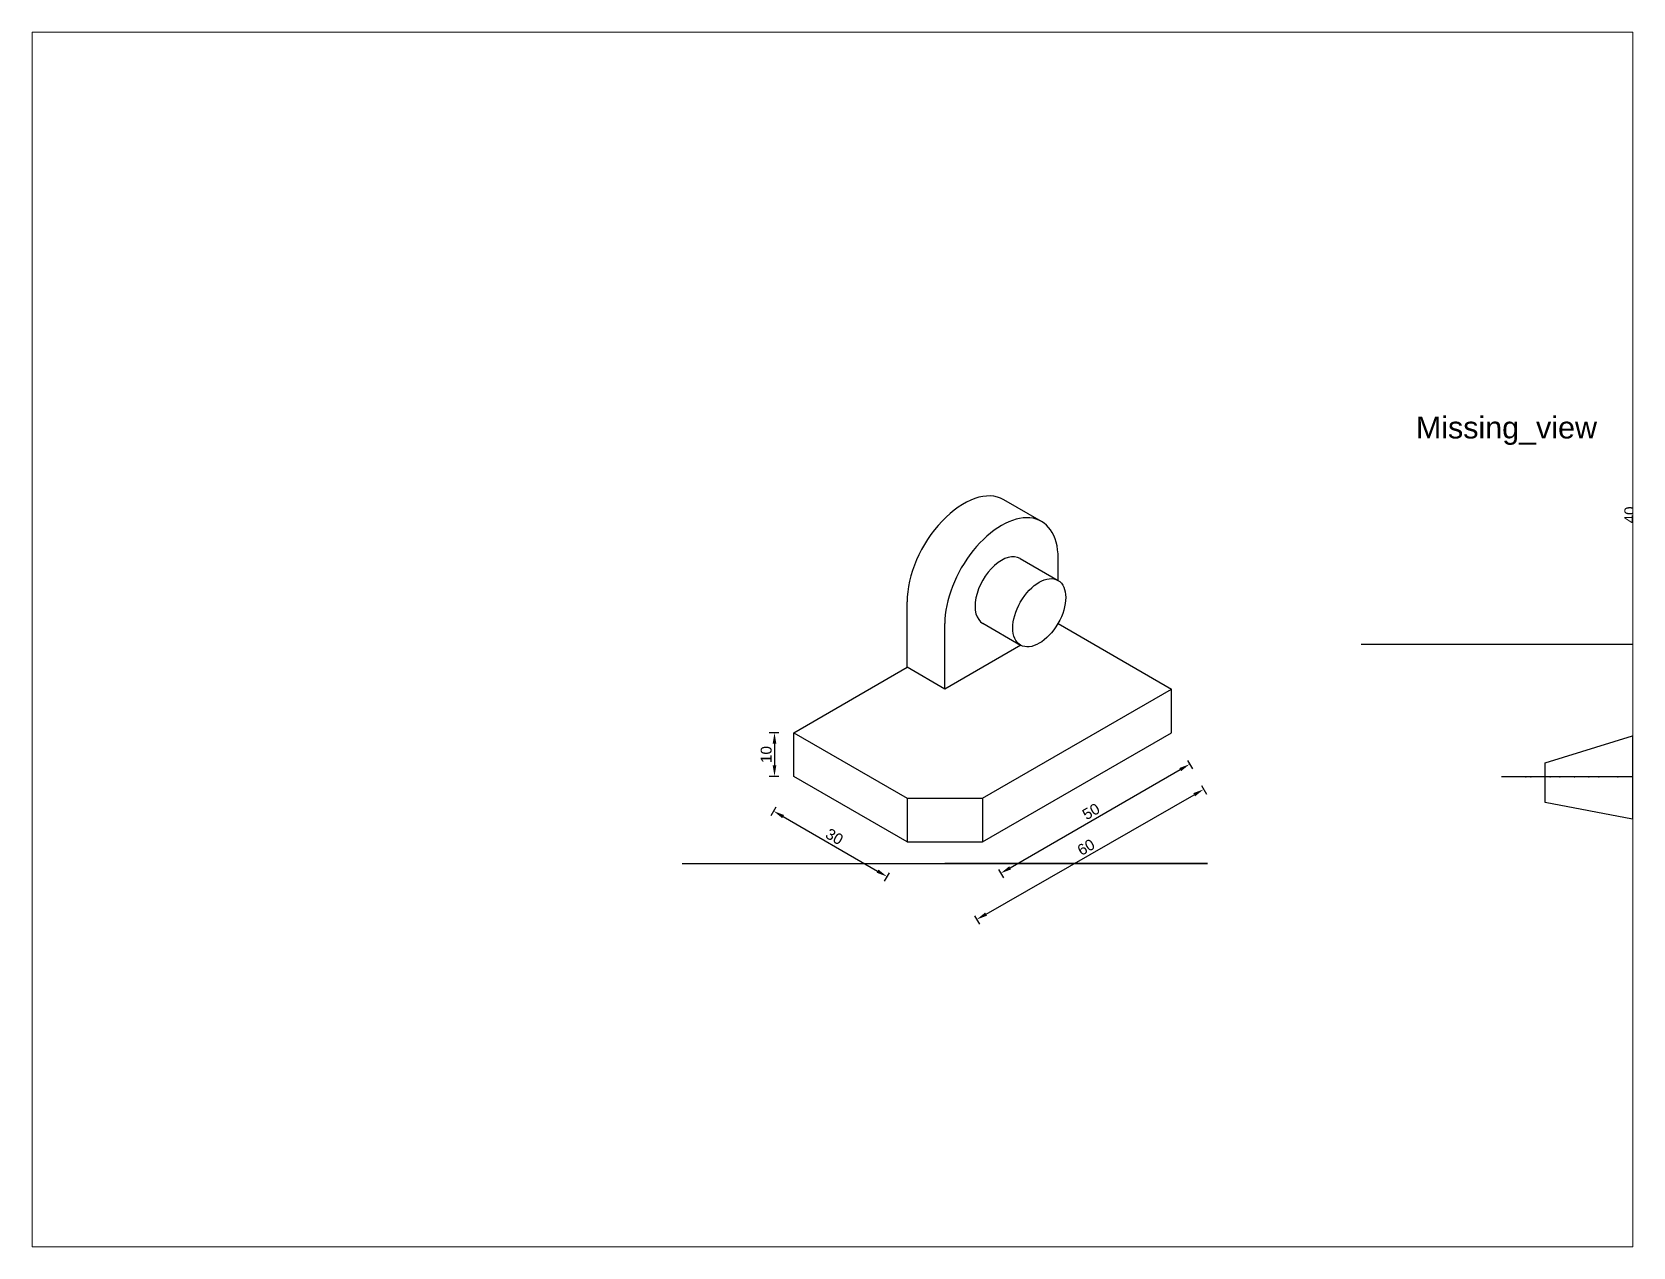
# Paper-space layout 'Layout1' of a CAD drawing. Header units: millimetres. Extents: x 26 to 231, y 20 to 176.
# The model-space entities are those that its viewports show. They can reach past a viewport. Long polylines and large blocks are cut down to what shows.
import ezdxf

# ---------------------------------------------------------------- set-up
doc = ezdxf.new("R2010")
doc.units = ezdxf.units.MM
doc.styles.get("Standard").update_dxf_attribs({"font": 'arial.ttf'})
doc.dimstyles.new('ISO-25', dxfattribs={"dimtxt": 2.5, "dimasz": 2.5, "dimexe": 1.25, "dimexo": 0.625, "dimtad": 1, "dimtxsty": 'Standard', "dimcen": 2.5, "dimadec": 0, "dimazin": 0, "dimtfac": 1, "dimtmove": 0, "dimatfit": 3, "dimfxl": 1, "dimfxlon": 1, "dimarcsym": 0})

# ---------------------------------------------------------------- blocks, each defined once
blk = doc.blocks.new('*D46')
at = {"color": 0, "lineweight": -2, "transparency": 16777216}
for p, q in [((2139.17, 1799.16), (2178.14, 1821.66)), ((2179.81, 1823.78), (2180.93, 1821.83)), ((2136.51, 1798.78), (2137.63, 1796.83))]:
    blk.add_line(p, q, dxfattribs=at)
at = {"color": 0, "transparency": 16777216}
for points in [[(2177.94, 1822.02), (2178.35, 1821.3), (2180.31, 1822.91)], [(2138.96, 1799.52), (2139.38, 1798.8), (2137.01, 1797.91)]]:
    blk.add_solid(points, dxfattribs=at)
at = {"layer": 'Defpoints', "color": 0, "transparency": 16777216}
for p in [(2176.15, 1830.12), (2180.31, 1822.91), (2132.84, 1805.12)]:
    blk.add_point(p, dxfattribs=at)
at = {"color": 0, "transparency": 16777216, "insert": (2157.71, 1812.06), "char_height": 2.5, "attachment_point": 5, "rotation": 30}
blk.add_mtext('50', dxfattribs=at)
blk = doc.blocks.new('*D47')
at = {"color": 0, "lineweight": -2, "transparency": 16777216}
for p, q in [((2085.44, 1813.02), (2084.32, 1811.07)), ((2087.11, 1810.9), (2108.76, 1798.4)), ((2111.42, 1798.02), (2110.3, 1796.07))]:
    blk.add_line(p, q, dxfattribs=at)
at = {"color": 0, "transparency": 16777216}
for points in [[(2087.32, 1811.26), (2086.9, 1810.54), (2084.94, 1812.15)], [(2108.97, 1798.76), (2108.55, 1798.04), (2110.92, 1797.15)]]:
    blk.add_solid(points, dxfattribs=at)
at = {"layer": 'Defpoints', "color": 0, "transparency": 16777216}
for p in [(2089.54, 1820.12), (2115.52, 1805.12), (2110.92, 1797.15)]:
    blk.add_point(p, dxfattribs=at)
at = {"color": 0, "transparency": 16777216, "insert": (2098.88, 1806.3), "char_height": 2.5, "attachment_point": 5, "rotation": 330}
blk.add_mtext('30', dxfattribs=at)
blk = doc.blocks.new('*D45')
at = {"color": 0, "lineweight": -2, "transparency": 16777216}
for p, q in [((2086.14, 1830.12), (2083.89, 1830.12)), ((2085.14, 1827.62), (2085.14, 1822.62)), ((2086.14, 1820.12), (2083.89, 1820.12))]:
    blk.add_line(p, q, dxfattribs=at)
at = {"color": 0, "transparency": 16777216}
for points in [[(2084.72, 1827.62), (2085.56, 1827.62), (2085.14, 1830.12)], [(2084.72, 1822.62), (2085.56, 1822.62), (2085.14, 1820.12)]]:
    blk.add_solid(points, dxfattribs=at)
at = {"layer": 'Defpoints', "color": 0, "transparency": 16777216}
for p in [(2089.54, 1830.12), (2085.14, 1820.12), (2089.54, 1820.12)]:
    blk.add_point(p, dxfattribs=at)
at = {"color": 0, "transparency": 16777216, "insert": (2083.24, 1825.12), "char_height": 2.5, "attachment_point": 5, "rotation": 90}
blk.add_mtext('10', dxfattribs=at)
blk = doc.blocks.new('*D48')
at = {"color": 0, "lineweight": -2, "transparency": 16777216}
for p, q in [((2183.03, 1818.02), (2184.15, 1816.06)), ((2133.65, 1788.55), (2181.36, 1815.91)), ((2130.98, 1788.17), (2132.1, 1786.22))]:
    blk.add_line(p, q, dxfattribs=at)
at = {"color": 0, "transparency": 16777216}
for points in [[(2181.15, 1816.27), (2181.56, 1815.54), (2183.53, 1817.15)], [(2133.44, 1788.91), (2133.85, 1788.18), (2131.48, 1787.3)]]:
    blk.add_solid(points, dxfattribs=at)
at = {"layer": 'Defpoints', "color": 0, "transparency": 16777216}
for p in [(2167.57, 1844.97), (2183.53, 1817.15), (2115.52, 1815.12)]:
    blk.add_point(p, dxfattribs=at)
at = {"color": 0, "transparency": 16777216, "insert": (2156.56, 1803.87), "char_height": 2.5, "attachment_point": 5, "rotation": 29.8315}
blk.add_mtext('60', dxfattribs=at)
blk = doc.blocks.new('*D56')
at = {"color": 0, "lineweight": -2, "transparency": 16777216}
for p, q in [((2284.13, 1900.03), (2281.88, 1900.03)), ((2283.13, 1897.53), (2283.13, 1862.53)), ((2284.13, 1860.03), (2281.88, 1860.03))]:
    blk.add_line(p, q, dxfattribs=at)
at = {"color": 0, "transparency": 16777216}
for points in [[(2282.71, 1897.53), (2283.54, 1897.53), (2283.13, 1900.03)], [(2282.71, 1862.53), (2283.54, 1862.53), (2283.13, 1860.03)]]:
    blk.add_solid(points, dxfattribs=at)
at = {"layer": 'Defpoints', "color": 0, "transparency": 16777216}
for p in [(2291.82, 1900.03), (2283.13, 1860.03), (2291.82, 1860.03)]:
    blk.add_point(p, dxfattribs=at)
at = {"color": 0, "transparency": 16777216, "insert": (2281.23, 1880.03), "char_height": 2.5, "attachment_point": 5, "rotation": 90}
blk.add_mtext('40', dxfattribs=at)

msp = doc.modelspace()

# ---------------------------------------------------------------- linework, layer by layer
for p, q in [((2146.36, 1878.532), (2137.7, 1883.532)), ((2141.461, 1870.046), (2150.165, 1865.021)), ((2150.165, 1865.021), (2150.165, 1870.122)), ((2115.524, 1845.122), (2115.524, 1860.122)), ((2124.184, 1840.122), (2124.184, 1855.122)), ((2132.888, 1855.197), (2141.548, 1850.197)), ((2150.165, 1855.122), (2150.078, 1855.071)), ((2150.165, 1855.122), (2150.165, 1855.223)), ((2150.165, 1855.122), (2176.146, 1840.122)), ((2141.592, 1850.172), (2124.184, 1840.122)), ((2219.595, 1850.452), (2348.983, 1850.452)), ((2089.543, 1830.122), (2115.524, 1845.122)), ((2124.184, 1840.122), (2115.524, 1845.122)), ((2132.845, 1815.122), (2176.146, 1840.122)), ((2176.146, 1830.122), (2176.146, 1840.122)), ((2089.543, 1820.122), (2089.543, 1830.122)), ((2089.543, 1830.122), (2115.524, 1815.122)), ((2132.845, 1805.122), (2176.146, 1830.122)), ((2261.793, 1823.211), (2281.86, 1829.406)), ((2281.86, 1829.406), (2281.86, 1810.274)), ((2261.793, 1814.101), (2261.793, 1823.211)), ((2115.524, 1805.122), (2089.543, 1820.122)), ((2331.832, 1820), (2251.832, 1820)), ((2115.524, 1815.122), (2115.524, 1805.122)), ((2115.524, 1815.122), (2132.845, 1815.122)), ((2132.845, 1815.122), (2132.845, 1805.122)), ((2281.86, 1810.274), (2261.793, 1814.101)), ((2115.524, 1805.122), (2132.845, 1805.122)), ((2063.945, 1800.122), (2184.424, 1800.122)), ((2184.424, 1800.122), (2124.184, 1800.122))]:
    msp.add_line(p, q)
for centre, major_axis, start_param, end_param in [((2128.514, 1867.622), (-9.186, -15.91), 3.1415927, 5.4977871), ((2137.175, 1862.622), (-9.186, -15.91), 8.6393798, 11.7809725), ((2137.175, 1862.622), (-4.287, -7.425), 3.1415927, 6.2933901), ((2137.175, 1862.622), (-4.287, -7.425), 7.8437768, 7.8539816)]:
    msp.add_ellipse(centre, major_axis=major_axis, ratio=0.5773503, start_param=start_param, end_param=end_param)
msp.add_ellipse((2145.835, 1857.622), major_axis=(-4.287, -7.425), ratio=0.5773503)
for p in [(2257.396, 1820), (2258.499, 1820), (2262.959, 1820), (2265.166, 1820), (2268.523, 1820), (2271.832, 1820), (2274.086, 1820), (2278.499, 1820)]:
    msp.add_point(p)

# ---------------------------------------------------------------- texts
msp.add_text('Missing_view', height=5).set_placement((2232.166, 1897.569))

# ---------------------------------------------------------------- dimensions: what is measured, and where the dimension line sits
for base, p1, p2, picture, middle in [((2283.127, 1860.031), (2291.818, 1900.031), (2291.818, 1860.031), '*D56', (2281.225, 1880.031)), ((2085.139, 1820.122), (2089.543, 1830.122), (2089.543, 1820.122), '*D45', (2083.237, 1825.122))]:
    dim = msp.add_linear_dim(base=base, p1=p1, p2=p2, angle=90, dimstyle='ISO-25')
    dim.commit()
    dim.dimension.update_dxf_attribs({"geometry": picture, "text_midpoint": middle})
for p1, p2, distance, picture, middle in [((2115.524, 1815.122), (2167.574, 1844.969), -32.069, '*D48', (2156.556, 1803.875)), ((2132.845, 1805.122), (2176.146, 1830.122), -8.326, '*D46', (2157.708, 1812.058)), ((2089.543, 1820.122), (2115.524, 1805.122), -9.202, '*D47', (2098.884, 1806.3))]:
    dim = msp.add_aligned_dim(p1=p1, p2=p2, distance=distance, dimstyle='ISO-25')
    dim.commit()
    dim.dimension.update_dxf_attribs({"geometry": picture, "text_midpoint": middle})

psp = doc.layouts.get("Layout1")

# ---------------------------------------------------------------- viewports
at = {"layer": '0'}
psp.add_viewport(center=(128.5, 97.5), size=(205.6, 156), view_center_point=(2098.436, 1851.486), view_height=278.47326, dxfattribs=at)

doc.saveas('drawing.dxf')
